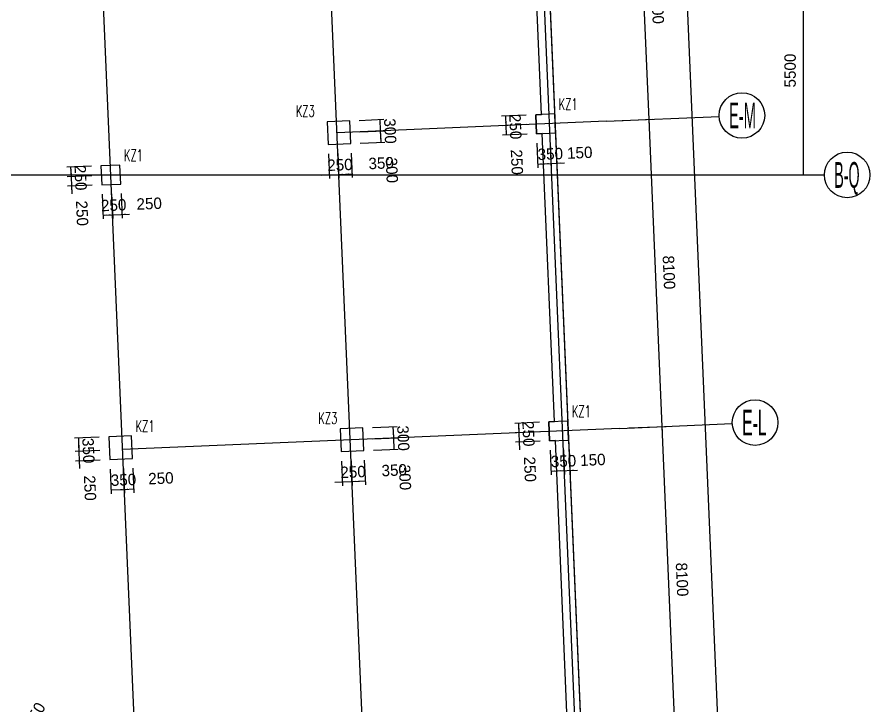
# Model space of a CAD drawing. Extents: x 387171 to 699106, y 11966 to 245688.
# Drawn here: x 645238 to 667704, y 153597 to 171748 of the extents above; entities that cross this region are included whole.
import ezdxf

# ---------------------------------------------------------------- set-up
doc = ezdxf.new("R2010")
doc.units = 0
doc.header["$LTSCALE"] = 100
doc.header["$MEASUREMENT"] = 0
for name, color, linetype in [('COLU', 7, 'Continuous'), ('DIM', 3, 'Continuous'), ('DOTE', 253, 'Continuous'), ('L-AXIS', 3, 'Continuous'), ('NUM', 7, 'Continuous')]:
    doc.layers.add(name, color=color, linetype=linetype)
doc.styles.add('hztxt', font='hztxt')
doc.styles.get("Standard").update_dxf_attribs({"font": 'standard'})
doc.dimstyles.get("Standard").update_dxf_attribs({"dimtxt": 300, "dimasz": 100, "dimexe": 100, "dimexo": 250, "dimgap": 100, "dimtad": 0, "dimtoh": 1, "dimdec": 0, "dimdsep": 46, "dimcen": 0.09, "dimclrt": 7, "dimadec": 0, "dimazin": 0, "dimtfac": 1, "dimtdec": 4, "dimtofl": 0, "dimtmove": 0, "dimatfit": 3, "dimfxl": 1, "dimtolj": 1, "dimtzin": 0, "dimarcsym": 0})

# ---------------------------------------------------------------- blocks, each defined once
blk = doc.blocks.new('*D4127')
at = {"layer": 'L-AXIS', "color": 0, "linetype": 'ByBlock', "lineweight": -2}
for p, q in [((660161, 188896), (662275, 188986)), ((666609, 85077), (662175, 188982)), ((664596, 84991), (666709, 85081))]:
    blk.add_line(p, q, dxfattribs=at)
for points in [[(662175, 188982), (662196, 188883), (662162, 188881)], [(666609, 85077), (666589, 85176), (666622, 85177)]]:
    blk.add_solid(points, dxfattribs=at)
at = {"layer": 'L-AXIS', "color": 7, "linetype": 'Continuous', "lineweight": -2, "insert": (664010, 137770), "char_height": 300, "width": 1121.67, "attachment_point": 5, "rotation": 272.444, "style": 'hztxt'}
blk.add_mtext('104000', dxfattribs=at)
blk = doc.blocks.new('*D3001')
at = {"layer": 'L-AXIS', "color": 0, "linetype": 'ByBlock', "lineweight": -2}
for p, q in [((664769, 173088), (666052, 173088)), ((665952, 167588), (665952, 173088)), ((664769, 167588), (666052, 167588))]:
    blk.add_line(p, q, dxfattribs=at)
for points in [[(665952, 173088), (665969, 172988), (665936, 172988)], [(665952, 167588), (665936, 167688), (665969, 167688)]]:
    blk.add_solid(points, dxfattribs=at)
at = {"layer": 'L-AXIS', "color": 7, "linetype": 'Continuous', "lineweight": -2, "insert": (665602, 170338), "char_height": 300, "width": 780, "attachment_point": 5, "rotation": 90, "style": 'hztxt'}
blk.add_mtext('5500', dxfattribs=at)
blk = doc.blocks.new('*D1982')
at = {"layer": 'L-AXIS', "color": 0, "linetype": 'ByBlock', "lineweight": -2}
for p, q in [((660758, 174909), (661736, 174950)), ((661888, 169052), (661636, 174946)), ((661009, 169014), (661988, 169056))]:
    blk.add_line(p, q, dxfattribs=at)
for points in [[(661636, 174946), (661657, 174847), (661624, 174846)], [(661888, 169052), (661867, 169151), (661900, 169152)]]:
    blk.add_solid(points, dxfattribs=at)
at = {"layer": 'L-AXIS', "color": 7, "linetype": 'Continuous', "lineweight": -2, "insert": (662112, 172014), "char_height": 300, "width": 775, "attachment_point": 5, "rotation": 272.444, "style": 'hztxt'}
blk.add_mtext('5900', dxfattribs=at)
blk = doc.blocks.new('*D4064')
at = {"layer": 'L-AXIS', "color": 0, "linetype": 'ByBlock', "lineweight": -2}
for p, q in [((661355, 160921), (662333, 160963)), ((662578, 152866), (662233, 160959)), ((661700, 152829), (662678, 152871))]:
    blk.add_line(p, q, dxfattribs=at)
for points in [[(662233, 160959), (662254, 160860), (662221, 160858)], [(662578, 152866), (662558, 152966), (662591, 152967)]]:
    blk.add_solid(points, dxfattribs=at)
at = {"layer": 'L-AXIS', "color": 7, "linetype": 'Continuous', "lineweight": -2, "insert": (662755, 156928), "char_height": 300, "width": 775, "attachment_point": 5, "rotation": 272.444, "style": 'hztxt'}
blk.add_mtext('8100', dxfattribs=at)
blk = doc.blocks.new('*D2694')
at = {"layer": 'L-AXIS', "color": 0, "linetype": 'ByBlock', "lineweight": -2}
for p, q in [((661009, 169014), (661988, 169056)), ((662233, 160959), (661888, 169052)), ((661355, 160921), (662333, 160963))]:
    blk.add_line(p, q, dxfattribs=at)
for points in [[(661888, 169052), (661909, 168952), (661875, 168951)], [(662233, 160959), (662212, 161058), (662245, 161060)]]:
    blk.add_solid(points, dxfattribs=at)
at = {"layer": 'L-AXIS', "color": 7, "linetype": 'Continuous', "lineweight": -2, "insert": (662410, 165020), "char_height": 300, "width": 775, "attachment_point": 5, "rotation": 272.444, "style": 'hztxt'}
blk.add_mtext('8100', dxfattribs=at)
blk = doc.blocks.new('_AXISO')
blk.add_circle((0, 0), 0.5)
blk = doc.blocks.new('*D4161')
at = {"layer": 'DIM', "color": 0, "linetype": 'ByBlock', "lineweight": -2}
for p, q in [((653440, 168141), (653468, 167491)), ((653690, 168151), (653717, 167502)), ((653263, 167583), (653913, 167610))]:
    blk.add_line(p, q, dxfattribs=at)
for points in [[(653463, 167591), (653364, 167570), (653363, 167603)], [(653713, 167602), (653812, 167623), (653814, 167589)]]:
    blk.add_solid(points, dxfattribs=at)
at = {"layer": 'DIM', "color": 7, "linetype": 'Continuous', "lineweight": -2, "insert": (653743, 167853), "char_height": 300, "width": 566.67, "attachment_point": 5, "rotation": 2.444, "style": 'hztxt'}
blk.add_mtext('250', dxfattribs=at)
blk = doc.blocks.new('*D35')
at = {"layer": 'DIM', "color": 0, "linetype": 'ByBlock', "lineweight": -2}
for p, q in [((653690, 168151), (653717, 167502)), ((654039, 168166), (654067, 167517)), ((653713, 167602), (654063, 167617))]:
    blk.add_line(p, q, dxfattribs=at)
for points in [[(653713, 167602), (653812, 167623), (653814, 167589)], [(654063, 167617), (653964, 167596), (653962, 167629)]]:
    blk.add_solid(points, dxfattribs=at)
at = {"layer": 'DIM', "color": 7, "linetype": 'Continuous', "lineweight": -2, "insert": (654828, 167899), "char_height": 300, "width": 566.67, "attachment_point": 5, "rotation": 2.444, "style": 'hztxt'}
blk.add_mtext('350', dxfattribs=at)
blk = doc.blocks.new('*D259')
at = {"layer": 'DIM', "color": 0, "linetype": 'ByBlock', "lineweight": -2}
for p, q in [((654266, 168726), (654915, 168754)), ((654828, 168450), (654815, 168750)), ((654278, 168427), (654928, 168454))]:
    blk.add_line(p, q, dxfattribs=at)
for points in [[(654815, 168750), (654836, 168651), (654803, 168649)], [(654828, 168450), (654807, 168549), (654840, 168551)]]:
    blk.add_solid(points, dxfattribs=at)
at = {"layer": 'DIM', "color": 7, "linetype": 'Continuous', "lineweight": -2, "insert": (655110, 167710), "char_height": 300, "width": 566.67, "attachment_point": 5, "rotation": 272.444, "style": 'hztxt'}
blk.add_mtext('300', dxfattribs=at)
blk = doc.blocks.new('*D227')
at = {"layer": 'DIM', "color": 0, "linetype": 'ByBlock', "lineweight": -2}
for p, q in [((654253, 169026), (654902, 169054)), ((654815, 168750), (654802, 169049)), ((654266, 168726), (654915, 168754))]:
    blk.add_line(p, q, dxfattribs=at)
for points in [[(654802, 169049), (654823, 168950), (654790, 168949)], [(654815, 168750), (654794, 168849), (654827, 168850)]]:
    blk.add_solid(points, dxfattribs=at)
at = {"layer": 'DIM', "color": 7, "linetype": 'Continuous', "lineweight": -2, "insert": (655066, 168745), "char_height": 300, "width": 566.67, "attachment_point": 5, "rotation": 272.444, "style": 'hztxt'}
blk.add_mtext('300', dxfattribs=at)
blk = doc.blocks.new('*D2695')
at = {"layer": 'DIM', "color": 0, "linetype": 'ByBlock', "lineweight": -2}
for p, q in [((653785, 160048), (653813, 159398)), ((654035, 160059), (654063, 159409)), ((653609, 159490), (654258, 159518))]:
    blk.add_line(p, q, dxfattribs=at)
for points in [[(653809, 159498), (653710, 159477), (653708, 159511)], [(654058, 159509), (654158, 159530), (654159, 159497)]]:
    blk.add_solid(points, dxfattribs=at)
at = {"layer": 'DIM', "color": 7, "linetype": 'Continuous', "lineweight": -2, "insert": (654088, 159761), "char_height": 300, "width": 566.67, "attachment_point": 5, "rotation": 2.444, "style": 'hztxt'}
blk.add_mtext('250', dxfattribs=at)
blk = doc.blocks.new('*D692')
at = {"layer": 'DIM', "color": 0, "linetype": 'ByBlock', "lineweight": -2}
for p, q in [((654035, 160059), (654063, 159409)), ((654385, 160073), (654412, 159424)), ((654058, 159509), (654408, 159524))]:
    blk.add_line(p, q, dxfattribs=at)
for points in [[(654058, 159509), (654158, 159530), (654159, 159497)], [(654408, 159524), (654309, 159503), (654308, 159536)]]:
    blk.add_solid(points, dxfattribs=at)
at = {"layer": 'DIM', "color": 7, "linetype": 'Continuous', "lineweight": -2, "insert": (655173, 159807), "char_height": 300, "width": 566.67, "attachment_point": 5, "rotation": 2.444, "style": 'hztxt'}
blk.add_mtext('350', dxfattribs=at)
blk = doc.blocks.new('*D911')
at = {"layer": 'DIM', "color": 0, "linetype": 'ByBlock', "lineweight": -2}
for p, q in [((654611, 160634), (655260, 160661)), ((655173, 160357), (655161, 160657)), ((654624, 160334), (655273, 160362))]:
    blk.add_line(p, q, dxfattribs=at)
for points in [[(655161, 160657), (655181, 160558), (655148, 160556)], [(655173, 160357), (655152, 160457), (655186, 160458)]]:
    blk.add_solid(points, dxfattribs=at)
at = {"layer": 'DIM', "color": 7, "linetype": 'Continuous', "lineweight": -2, "insert": (655455, 159617), "char_height": 300, "width": 566.67, "attachment_point": 5, "rotation": 272.444, "style": 'hztxt'}
blk.add_mtext('300', dxfattribs=at)
blk = doc.blocks.new('*D143')
at = {"layer": 'DIM', "color": 0, "linetype": 'ByBlock', "lineweight": -2}
for p, q in [((654598, 160933), (655248, 160961)), ((655161, 160657), (655148, 160957)), ((654611, 160634), (655260, 160661))]:
    blk.add_line(p, q, dxfattribs=at)
for points in [[(655148, 160957), (655169, 160858), (655135, 160856)], [(655161, 160657), (655140, 160756), (655173, 160758)]]:
    blk.add_solid(points, dxfattribs=at)
at = {"layer": 'DIM', "color": 7, "linetype": 'Continuous', "lineweight": -2, "insert": (655411, 160653), "char_height": 300, "width": 566.67, "attachment_point": 5, "rotation": 272.444, "style": 'hztxt'}
blk.add_mtext('300', dxfattribs=at)
blk = doc.blocks.new('*D3930')
at = {"layer": 'DIM', "color": 0, "linetype": 'ByBlock', "lineweight": -2}
for p, q in [((647198, 167817), (646549, 167789)), ((646648, 167793), (646659, 167543)), ((647209, 167567), (646559, 167539))]:
    blk.add_line(p, q, dxfattribs=at)
for points in [[(646648, 167793), (646669, 167694), (646636, 167693)], [(646659, 167543), (646638, 167642), (646672, 167644)]]:
    blk.add_solid(points, dxfattribs=at)
at = {"layer": 'DIM', "color": 7, "linetype": 'Continuous', "lineweight": -2, "insert": (646911, 167514), "char_height": 300, "width": 566.67, "attachment_point": 5, "rotation": 272.444, "style": 'hztxt'}
blk.add_mtext('250', dxfattribs=at)
blk = doc.blocks.new('*D4132')
at = {"layer": 'DIM', "color": 0, "linetype": 'ByBlock', "lineweight": -2}
for p, q in [((646651, 167743), (646678, 167094)), ((647209, 167567), (646559, 167539)), ((647219, 167317), (646570, 167289))]:
    blk.add_line(p, q, dxfattribs=at)
for points in [[(646659, 167543), (646638, 167642), (646672, 167644)], [(646670, 167294), (646691, 167195), (646657, 167193)]]:
    blk.add_solid(points, dxfattribs=at)
at = {"layer": 'DIM', "color": 7, "linetype": 'Continuous', "lineweight": -2, "insert": (646951, 166579), "char_height": 300, "width": 566.67, "attachment_point": 5, "rotation": 272.444, "style": 'hztxt'}
blk.add_mtext('250', dxfattribs=at)
blk = doc.blocks.new('*D4380')
at = {"layer": 'DIM', "color": 0, "linetype": 'ByBlock', "lineweight": -2}
for p, q in [((647480, 167078), (647507, 166429)), ((647730, 167089), (647757, 166439)), ((647503, 166529), (647753, 166539))]:
    blk.add_line(p, q, dxfattribs=at)
for points in [[(647503, 166529), (647602, 166549), (647604, 166516)], [(647753, 166539), (647654, 166518), (647652, 166552)]]:
    blk.add_solid(points, dxfattribs=at)
at = {"layer": 'DIM', "color": 7, "linetype": 'Continuous', "lineweight": -2, "insert": (647783, 166791), "char_height": 300, "width": 566.67, "attachment_point": 5, "rotation": 2.444, "style": 'hztxt'}
blk.add_mtext('250', dxfattribs=at)
blk = doc.blocks.new('*D481')
at = {"layer": 'DIM', "color": 0, "linetype": 'ByBlock', "lineweight": -2}
for p, q in [((647730, 167089), (647757, 166439)), ((647979, 167099), (648007, 166450)), ((647553, 166531), (648203, 166558))]:
    blk.add_line(p, q, dxfattribs=at)
for points in [[(647753, 166539), (647654, 166518), (647652, 166552)], [(648003, 166550), (648102, 166571), (648103, 166538)]]:
    blk.add_solid(points, dxfattribs=at)
at = {"layer": 'DIM', "color": 7, "linetype": 'Continuous', "lineweight": -2, "insert": (648718, 166831), "char_height": 300, "width": 566.67, "attachment_point": 5, "rotation": 2.444, "style": 'hztxt'}
blk.add_mtext('250', dxfattribs=at)
blk = doc.blocks.new('*D535')
at = {"layer": 'DIM', "color": 0, "linetype": 'ByBlock', "lineweight": -2}
for p, q in [((647403, 160676), (646753, 160649)), ((646853, 160653), (646868, 160303)), ((647418, 160327), (646768, 160299))]:
    blk.add_line(p, q, dxfattribs=at)
for points in [[(646853, 160653), (646874, 160554), (646841, 160552)], [(646868, 160303), (646847, 160402), (646880, 160404)]]:
    blk.add_solid(points, dxfattribs=at)
at = {"layer": 'DIM', "color": 7, "linetype": 'Continuous', "lineweight": -2, "insert": (647117, 160324), "char_height": 300, "width": 566.67, "attachment_point": 5, "rotation": 272.444, "style": 'hztxt'}
blk.add_mtext('350', dxfattribs=at)
blk = doc.blocks.new('*D805')
at = {"layer": 'DIM', "color": 0, "linetype": 'ByBlock', "lineweight": -2}
for p, q in [((646860, 160503), (646887, 159854)), ((647418, 160327), (646768, 160299)), ((647428, 160077), (646779, 160049))]:
    blk.add_line(p, q, dxfattribs=at)
for points in [[(646868, 160303), (646847, 160402), (646880, 160404)], [(646879, 160053), (646900, 159954), (646866, 159953)]]:
    blk.add_solid(points, dxfattribs=at)
at = {"layer": 'DIM', "color": 7, "linetype": 'Continuous', "lineweight": -2, "insert": (647159, 159338), "char_height": 300, "width": 566.67, "attachment_point": 5, "rotation": 272.444, "style": 'hztxt'}
blk.add_mtext('250', dxfattribs=at)
blk = doc.blocks.new('*D1327')
at = {"layer": 'DIM', "color": 0, "linetype": 'ByBlock', "lineweight": -2}
for p, q in [((647689, 159838), (647716, 159188)), ((648038, 159853), (648066, 159203)), ((647712, 159288), (648062, 159303))]:
    blk.add_line(p, q, dxfattribs=at)
for points in [[(647712, 159288), (647811, 159309), (647813, 159276)], [(648062, 159303), (647963, 159282), (647961, 159316)]]:
    blk.add_solid(points, dxfattribs=at)
at = {"layer": 'DIM', "color": 7, "linetype": 'Continuous', "lineweight": -2, "insert": (648041, 159553), "char_height": 300, "width": 566.67, "attachment_point": 5, "rotation": 2.444, "style": 'hztxt'}
blk.add_mtext('350', dxfattribs=at)
blk = doc.blocks.new('*D1563')
at = {"layer": 'DIM', "color": 0, "linetype": 'ByBlock', "lineweight": -2}
for p, q in [((648038, 159853), (648066, 159203)), ((648288, 159863), (648316, 159214)), ((648062, 159303), (648312, 159314))]:
    blk.add_line(p, q, dxfattribs=at)
for points in [[(648062, 159303), (648161, 159324), (648162, 159291)], [(648312, 159314), (648212, 159293), (648211, 159326)]]:
    blk.add_solid(points, dxfattribs=at)
at = {"layer": 'DIM', "color": 7, "linetype": 'Continuous', "lineweight": -2, "insert": (649027, 159595), "char_height": 300, "width": 566.67, "attachment_point": 5, "rotation": 2.444, "style": 'hztxt'}
blk.add_mtext('250', dxfattribs=at)
blk = doc.blocks.new('*D3418')
at = {"layer": 'DIM', "color": 0, "linetype": 'ByBlock', "lineweight": -2}
for p, q in [((645529, 152563), (645352, 152261)), ((646003, 152284), (645443, 152614)), ((645826, 151982), (645266, 152312))]:
    blk.add_line(p, q, dxfattribs=at)
for points in [[(645529, 152563), (645493, 152468), (645464, 152485)], [(645352, 152261), (645388, 152356), (645417, 152339)]]:
    blk.add_solid(points, dxfattribs=at)
at = {"layer": 'DIM', "color": 7, "linetype": 'Continuous', "lineweight": -2, "insert": (645707, 153359), "char_height": 300, "width": 566.67, "attachment_point": 5, "rotation": 59.5454, "style": 'hztxt'}
blk.add_mtext('350', dxfattribs=at)
blk = doc.blocks.new('*D345')
at = {"layer": 'DIM', "color": 0, "linetype": 'ByBlock', "lineweight": -2}
for p, q in [((658651, 169164), (658002, 169136)), ((658101, 169140), (658112, 168890)), ((658662, 168914), (658012, 168886))]:
    blk.add_line(p, q, dxfattribs=at)
for points in [[(658101, 169140), (658122, 169041), (658089, 169040)], [(658112, 168890), (658091, 168990), (658124, 168991)]]:
    blk.add_solid(points, dxfattribs=at)
at = {"layer": 'DIM', "color": 7, "linetype": 'Continuous', "lineweight": -2, "insert": (658364, 168861), "char_height": 300, "width": 566.67, "attachment_point": 5, "rotation": 272.444, "style": 'hztxt'}
blk.add_mtext('250', dxfattribs=at)
blk = doc.blocks.new('*D551')
at = {"layer": 'DIM', "color": 0, "linetype": 'ByBlock', "lineweight": -2}
for p, q in [((658662, 168914), (658012, 168886)), ((658112, 168890), (658123, 168641)), ((658672, 168664), (658023, 168636))]:
    blk.add_line(p, q, dxfattribs=at)
for points in [[(658112, 168890), (658133, 168791), (658100, 168790)], [(658123, 168641), (658102, 168740), (658135, 168741)]]:
    blk.add_solid(points, dxfattribs=at)
at = {"layer": 'DIM', "color": 7, "linetype": 'Continuous', "lineweight": -2, "insert": (658404, 167926), "char_height": 300, "width": 566.67, "attachment_point": 5, "rotation": 272.444, "style": 'hztxt'}
blk.add_mtext('250', dxfattribs=at)
blk = doc.blocks.new('*D3061')
at = {"layer": 'DIM', "color": 0, "linetype": 'ByBlock', "lineweight": -2}
for p, q in [((658933, 168425), (658960, 167776)), ((659282, 168440), (659310, 167791)), ((658956, 167876), (659306, 167890))]:
    blk.add_line(p, q, dxfattribs=at)
for points in [[(658956, 167876), (659055, 167896), (659057, 167863)], [(659306, 167890), (659207, 167870), (659205, 167903)]]:
    blk.add_solid(points, dxfattribs=at)
at = {"layer": 'DIM', "color": 7, "linetype": 'Continuous', "lineweight": -2, "insert": (659285, 168140), "char_height": 300, "width": 566.67, "attachment_point": 5, "rotation": 2.444, "style": 'hztxt'}
blk.add_mtext('350', dxfattribs=at)
blk = doc.blocks.new('*D3508')
at = {"layer": 'DIM', "color": 0, "linetype": 'ByBlock', "lineweight": -2}
for p, q in [((659282, 168440), (659310, 167791)), ((659432, 168446), (659460, 167797)), ((659106, 167882), (659656, 167905))]:
    blk.add_line(p, q, dxfattribs=at)
for points in [[(659306, 167890), (659207, 167870), (659205, 167903)], [(659456, 167897), (659555, 167918), (659556, 167884)]]:
    blk.add_solid(points, dxfattribs=at)
at = {"layer": 'DIM', "color": 7, "linetype": 'Continuous', "lineweight": -2, "insert": (660060, 168173), "char_height": 300, "width": 476.67, "attachment_point": 5, "rotation": 2.444, "style": 'hztxt'}
blk.add_mtext('150', dxfattribs=at)
blk = doc.blocks.new('*D3753')
at = {"layer": 'DIM', "color": 0, "linetype": 'ByBlock', "lineweight": -2}
for p, q in [((658996, 161071), (658347, 161043)), ((658447, 161048), (658458, 160798)), ((659007, 160821), (658358, 160794))]:
    blk.add_line(p, q, dxfattribs=at)
for points in [[(658447, 161048), (658468, 160948), (658434, 160947)], [(658458, 160798), (658437, 160897), (658470, 160898)]]:
    blk.add_solid(points, dxfattribs=at)
at = {"layer": 'DIM', "color": 7, "linetype": 'Continuous', "lineweight": -2, "insert": (658709, 160768), "char_height": 300, "width": 566.67, "attachment_point": 5, "rotation": 272.444, "style": 'hztxt'}
blk.add_mtext('250', dxfattribs=at)
blk = doc.blocks.new('*D3953')
at = {"layer": 'DIM', "color": 0, "linetype": 'ByBlock', "lineweight": -2}
for p, q in [((658449, 160998), (658477, 160348)), ((659007, 160821), (658358, 160794)), ((659018, 160571), (658368, 160544))]:
    blk.add_line(p, q, dxfattribs=at)
for points in [[(658458, 160798), (658437, 160897), (658470, 160898)], [(658468, 160548), (658489, 160449), (658456, 160447)]]:
    blk.add_solid(points, dxfattribs=at)
at = {"layer": 'DIM', "color": 7, "linetype": 'Continuous', "lineweight": -2, "insert": (658749, 159833), "char_height": 300, "width": 566.67, "attachment_point": 5, "rotation": 272.444, "style": 'hztxt'}
blk.add_mtext('250', dxfattribs=at)
blk = doc.blocks.new('*D2080')
at = {"layer": 'DIM', "color": 0, "linetype": 'ByBlock', "lineweight": -2}
for p, q in [((659278, 160332), (659306, 159683)), ((659628, 160347), (659656, 159698)), ((659302, 159783), (659651, 159798))]:
    blk.add_line(p, q, dxfattribs=at)
for points in [[(659302, 159783), (659401, 159804), (659402, 159771)], [(659651, 159798), (659552, 159777), (659551, 159810)]]:
    blk.add_solid(points, dxfattribs=at)
at = {"layer": 'DIM', "color": 7, "linetype": 'Continuous', "lineweight": -2, "insert": (659631, 160047), "char_height": 300, "width": 566.67, "attachment_point": 5, "rotation": 2.444, "style": 'hztxt'}
blk.add_mtext('350', dxfattribs=at)
blk = doc.blocks.new('*D2017')
at = {"layer": 'DIM', "color": 0, "linetype": 'ByBlock', "lineweight": -2}
for p, q in [((659628, 160347), (659656, 159698)), ((659778, 160354), (659805, 159704)), ((659451, 159789), (660001, 159813))]:
    blk.add_line(p, q, dxfattribs=at)
for points in [[(659651, 159798), (659552, 159777), (659551, 159810)], [(659801, 159804), (659900, 159825), (659902, 159792)]]:
    blk.add_solid(points, dxfattribs=at)
at = {"layer": 'DIM', "color": 7, "linetype": 'Continuous', "lineweight": -2, "insert": (660405, 160080), "char_height": 300, "width": 476.67, "attachment_point": 5, "rotation": 2.444, "style": 'hztxt'}
blk.add_mtext('150', dxfattribs=at)

msp = doc.modelspace()

# ---------------------------------------------------------------- linework, layer by layer
at = {"color": 6, "lineweight": 30}
msp.add_lwpolyline([(476181.3, 232428.8), (494258.1, 233154.4), (494258.1, 231537.9), (540808.1, 231537.9), (540808.1, 232387.9), (590208.1, 232387.9), (590208.1, 232187.9), (593108.1, 232187.9), (593108.1, 230737.9), (608058.1, 230737.9), (608058.1, 231687.9), (648158.1, 231687.9), (648158.1, 230737.9), (657058.1, 230737.9), (657158.1, 196187.9), (658248.2, 196187.9), (663075.9, 83077.9), (659946, 47787.8), (654318.1, 48286.9), (653832.2, 42808.4), (496133.5, 56794.9), (482757.4, 68610.1), (476181.3, 232428.8)], dxfattribs=at)
at = {"color": 3, "lineweight": 30}
msp.add_lwpolyline([(659741.4, 152995.5), (659417.3, 160588.6), (659267.5, 160582.2), (659246.1, 161081.7), (659396, 161088.1), (659071.9, 168681.2), (658922.1, 168674.8), (658900.7, 169174.3), (659050.6, 169180.7), (658820.3, 174575.8), (658670.5, 174569.4), (658649.1, 175069), (658799, 175075.4), (658568.7, 180470.5), (658418.9, 180464.1), (658397.6, 180963.6), (658547.4, 180970), (658223.3, 188563.1), (658073.5, 188556.7), (658052.1, 189056.2), (658202, 189062.6), (658000.3, 193787.9), (658350.6, 193787.9), (661285.3, 125041.9)], dxfattribs=at)
at = {"layer": 'COLU'}
for points in [[(658922.1, 168674.8), (659421.6, 168696.1), (659400.3, 169195.7), (658900.7, 169174.3)], [(653429.2, 168390.3), (654028.6, 168415.9), (654003.1, 169015.3), (653403.6, 168989.8)], [(647469.1, 167327.9), (647968.6, 167349.2), (647947.3, 167848.7), (647447.8, 167827.4)], [(659267.5, 160582.2), (659767, 160603.5), (659745.7, 161103), (659246.1, 161081.7)], [(653774.6, 160297.7), (654374.1, 160323.3), (654348.5, 160922.7), (653749, 160897.1)], [(647678, 160087.5), (648277.5, 160113.1), (648251.9, 160712.5), (647652.4, 160687)]]:
    msp.add_lwpolyline(points, close=True, dxfattribs=at)
at = {"layer": 'DOTE'}
for p, q in [((662925.6, 83081.3), (658102.3, 196087.9)), ((657302.9, 83495.4), (652697.2, 191403.4)), ((651237.4, 84902.3), (646702.6, 191147.6)), ((660759.7, 169003.5), (653666.2, 168700.7)), ((634758.1, 167587.9), (664518.6, 167587.9)), ((661105.1, 160910.8), (648017, 160352.2))]:
    msp.add_line(p, q, dxfattribs=at)
at = {"layer": 'L-AXIS'}
for p, q in [((660759.7, 169003.5), (663732.4, 169130.3)), ((664518.6, 167587.9), (666504.1, 167587.9)), ((661105.1, 160910.8), (664077.8, 161037.7))]:
    msp.add_line(p, q, dxfattribs=at)

# ---------------------------------------------------------------- block references
ref = msp.add_blockref('_AXISO', (664331.9, 169155.9), dxfattribs=dict(at, xscale=1199.999999999997, yscale=1200, rotation=359.999645787379))
ref.add_attrib('A', 'E-M', (663992.5, 168816.5), dxfattribs={"height": 678.82, "style": 'hztxt', "width": 0.42623})
ref = msp.add_blockref('_AXISO', (667104.1, 167587.9), dxfattribs=dict(at, xscale=1199.999999999997, yscale=1200, rotation=359.9996457873818))
ref.add_attrib('A', 'B-Q', (666764.7, 167248.5), dxfattribs={"height": 678.82, "style": 'hztxt', "width": 0.412698})
ref = msp.add_blockref('_AXISO', (664677.3, 161063.3), dxfattribs=dict(at, xscale=1199.999999999997, yscale=1200, rotation=359.999645787379))
ref.add_attrib('A', 'E-L', (664337.9, 160723.9), dxfattribs={"height": 678.82, "style": 'hztxt', "width": 0.45614})

# ---------------------------------------------------------------- texts
at = {"layer": 'NUM', "color": 200, "width": 0.7}
for s, p in [('KZ3', (652579.2, 169121.4)), ('KZ1', (659506.3, 169301.7)), ('KZ1', (648053.4, 167954.8)), ('KZ3', (653174.1, 161028.8)), ('KZ1', (659851.8, 161209.1)), ('KZ1', (648358, 160818.6))]:
    msp.add_text(s, height=300, dxfattribs=at).set_placement(p)

# ---------------------------------------------------------------- dimensions: what is measured, and where the dimension line sits
at = {"layer": 'DIM', "color": 200}
for p1, p2, picture, middle in [((654015.9, 168715.6), (654003.1, 169015.3), '*D227', (655042.8, 169278)), ((658900.7, 169174.3), (658911.4, 168924.6), '*D345', (658341.9, 169368.8)), ((654028.6, 168415.9), (654015.9, 168715.6), '*D259', (655087, 168242.8)), ((658911.4, 168924.6), (658922.1, 168674.8), '*D551', (658381.9, 168433.5)), ((658922.1, 168674.8), (659271.7, 168689.7), '*D3061', (658727.6, 168116)), ((659271.7, 168689.7), (659421.6, 168696.1), '*D3508', (659646.8, 168155.2)), ((653429.2, 168390.3), (653679, 168401), '*D4161', (653234.8, 167831.5)), ((653679, 168401), (654028.6, 168415.9), '*D35', (654270, 167875.7)), ((647447.8, 167827.4), (647458.4, 167577.3), '*D3930', (646889, 168021.8)), ((647458.4, 167577.3), (647469.1, 167327.9), '*D4132', (646928.9, 167086.5)), ((647469.1, 167327.9), (647718.9, 167338.5), '*D4380', (647274.7, 166769.1)), ((647718.9, 167338.5), (647968.6, 167349.2), '*D481', (648210, 166809)), ((654361.3, 160623), (654348.5, 160922.7), '*D143', (655388.2, 161185.4)), ((659246.1, 161081.7), (659256.8, 160831.9), '*D3753', (658687.3, 161276.1)), ((647652.4, 160687), (647667.4, 160337.3), '*D535', (647093.6, 160881.4)), ((659256.8, 160831.9), (659267.5, 160582.2), '*D3953', (658727.3, 160340.8)), ((654374.1, 160323.3), (654361.3, 160623), '*D911', (655432.4, 160150.2)), ((647667.4, 160337.3), (647678, 160087.5), '*D805', (647137.8, 159846.2)), ((659267.5, 160582.2), (659617.1, 160597.1), '*D2080', (659073, 160023.4)), ((659617.1, 160597.1), (659767, 160603.5), '*D2017', (659992.2, 160062.6)), ((653774.6, 160297.7), (654024.4, 160308.3), '*D2695', (653580.2, 159738.9)), ((654024.4, 160308.3), (654374.1, 160323.3), '*D692', (654615.4, 159783.1)), ((647678, 160087.5), (648027.7, 160102.4), '*D1327', (647483.6, 159528.7)), ((648027.7, 160102.4), (648277.5, 160113.1), '*D1563', (648518.8, 159572.9)), ((646218.7, 152157.4), (646041.3, 151855.6), '*D3418', (645424.1, 152877.5))]:
    dim = msp.add_aligned_dim(p1=p1, p2=p2, distance=-800, dimstyle='Standard', dxfattribs=at)
    dim.commit()
    dim.dimension.update_dxf_attribs({"geometry": picture, "text_midpoint": middle})
at = {"layer": 'L-AXIS'}
for base, p1, p2, angle, picture, middle in [((662174.6, 188982), (664346, 84980), (659911.1, 188885.4), 92.44399, '*D4127', (664010.1, 137769.9)), ((661636, 174946.2), (660759.7, 169003.5), (660508.1, 174898.1), 92.44399, '*D1982', (662111.5, 172013.8)), ((665952.5, 173087.9), (664518.6, 167587.9), (664518.6, 173087.9), 90, '*D3001', (665602.5, 170337.9)), ((661887.6, 169051.6), (661105.1, 160910.8), (660759.7, 169003.5), 92.44399, '*D2694', (662410, 165020.2)), ((662233, 160959), (661450.5, 152818.2), (661105.1, 160910.8), 92.44399, '*D4064', (662755.4, 156927.6))]:
    dim = msp.add_linear_dim(base=base, p1=p1, p2=p2, angle=angle, dimstyle='Standard', dxfattribs=at)
    dim.commit()
    dim.dimension.update_dxf_attribs({"geometry": picture, "text_midpoint": middle})

doc.saveas('drawing.dxf')
